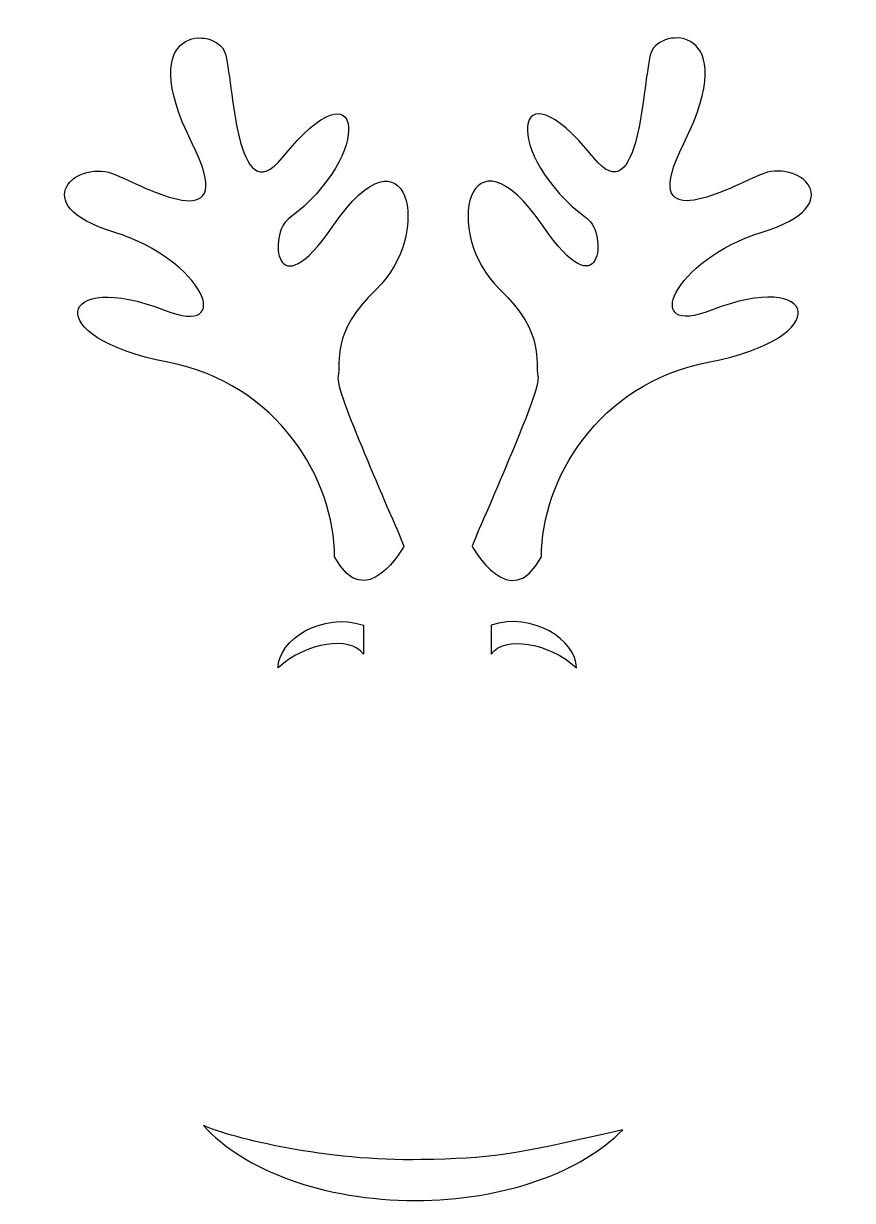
# Model space of a CAD drawing. Header units: centimetres. Extents: x -4.5 to 4.5, y -6.3 to 6.5.
import ezdxf

# ---------------------------------------------------------------- set-up
doc = ezdxf.new("R2010")
doc.units = ezdxf.units.CM
doc.header["$MEASUREMENT"] = 0
doc.layers.add('Camada 1', color=7, linetype='Continuous')

msp = doc.modelspace()

# ---------------------------------------------------------------- linework, layer by layer
at = {"layer": 'Camada 1'}
for points, knots in [([(-0.37145, 0.79564), (-0.52308, 1.17476), (-1.12938, 2.50117), (-1.09146, 2.65251), (-1.09146, 2.65251), (-1.05355, 2.80383), (-1.18012, 3.12077), (-0.67474, 3.59982), (-0.67474, 3.59982), (-0.03326, 4.20736), (-0.33337, 5.47921), (-1.14665, 4.29049), (-1.14665, 4.29049), (-1.7948, 3.34318), (-1.84904, 4.21215), (-1.62854, 4.37362), (-1.62854, 4.37362), (-0.69821, 5.05476), (-0.79767, 6.15181), (-1.6977, 5.03952), (-1.6977, 5.03952), (-2.21549, 4.39961), (-2.23102, 5.89736), (-2.32667, 6.18478), (-2.32667, 6.18478), (-2.42043, 6.46651), (-3.34029, 6.50077), (-2.68295, 5.19116), (-2.68295, 5.19116), (-2.17344, 4.17627), (-3.09967, 4.66072), (-3.51652, 4.85011), (-3.51652, 4.85011), (-3.9334, 5.03953), (-4.5249, 4.52685), (-3.5397, 4.22387), (-3.5397, 4.22387), (-2.5545, 3.92089), (-2.20551, 3.06558), (-2.98611, 3.37236), (-2.98611, 3.37236), (-4.13805, 3.82506), (-4.37075, 3.07732), (-2.9482, 2.80385), (-2.9482, 2.80385), (-1.74297, 2.57226), (-1.1294, 1.51581), (-1.1294, 0.68208), (-1.1294, 0.68208), (-0.78833, 0.03774), (-0.37145, 0.79564), (-0.37145, 0.79564)], [0, 0, 0, 0, 0.07142857, 0.07142857, 0.07142857, 0.07142857, 0.14285714, 0.14285714, 0.14285714, 0.14285714, 0.21428571, 0.21428571, 0.21428571, 0.21428571, 0.28571429, 0.28571429, 0.28571429, 0.28571429, 0.35714286, 0.35714286, 0.35714286, 0.35714286, 0.42857143, 0.42857143, 0.42857143, 0.42857143, 0.5, 0.5, 0.5, 0.5, 0.57142857, 0.57142857, 0.57142857, 0.57142857, 0.64285714, 0.64285714, 0.64285714, 0.64285714, 0.71428571, 0.71428571, 0.71428571, 0.71428571, 0.78571429, 0.78571429, 0.78571429, 0.78571429, 0.85714286, 0.85714286, 0.85714286, 0.85714286, 1, 1, 1, 1]), ([(0.37153, 0.79564), (0.52316, 1.17476), (1.12946, 2.50117), (1.0917, 2.65251), (1.0917, 2.65251), (1.05365, 2.80383), (1.18023, 3.12077), (0.67482, 3.59982), (0.67482, 3.59982), (0.03336, 4.20736), (0.33348, 5.47921), (1.14692, 4.29049), (1.14692, 4.29049), (1.79473, 3.34318), (1.84931, 4.21215), (1.62849, 4.37362), (1.62849, 4.37362), (0.69832, 5.05476), (0.79791, 6.15181), (1.69765, 5.03952), (1.69765, 5.03952), (2.21539, 4.3996), (2.23126, 5.89735), (2.32675, 6.1848), (2.32675, 6.1848), (2.42033, 6.46653), (3.34037, 6.50079), (2.68304, 5.19118), (2.68304, 5.19118), (2.17353, 4.17629), (3.09989, 4.66074), (3.51645, 4.85013), (3.51645, 4.85013), (3.93333, 5.03955), (4.52499, 4.52686), (3.5396, 4.22389), (3.5396, 4.22389), (2.55456, 3.92092), (2.20557, 3.0656), (2.98633, 3.37238), (2.98633, 3.37238), (4.13793, 3.82508), (4.37082, 3.07734), (2.94826, 2.80387), (2.94826, 2.80387), (1.74303, 2.57228), (1.12946, 1.51583), (1.12946, 0.6821), (1.12946, 0.6821), (0.78841, 0.03774), (0.37153, 0.79564), (0.37153, 0.79564)], [0, 0, 0, 0, 0.07142857, 0.07142857, 0.07142857, 0.07142857, 0.14285714, 0.14285714, 0.14285714, 0.14285714, 0.21428571, 0.21428571, 0.21428571, 0.21428571, 0.28571429, 0.28571429, 0.28571429, 0.28571429, 0.35714286, 0.35714286, 0.35714286, 0.35714286, 0.42857143, 0.42857143, 0.42857143, 0.42857143, 0.5, 0.5, 0.5, 0.5, 0.57142857, 0.57142857, 0.57142857, 0.57142857, 0.64285714, 0.64285714, 0.64285714, 0.64285714, 0.71428571, 0.71428571, 0.71428571, 0.71428571, 0.78571429, 0.78571429, 0.78571429, 0.78571429, 0.85714286, 0.85714286, 0.85714286, 0.85714286, 1, 1, 1, 1]), ([(-0.81481, -0.38009), (-0.81481, -0.38009), (-0.81481, -0.06442), (-0.81481, -0.06442), (-0.81481, -0.06442), (-1.26341, 0.08533), (-1.74546, -0.23034), (-1.74546, -0.5295), (-1.74546, -0.5295), (-1.42965, -0.24716), (-0.96441, -0.18086), (-0.81481, -0.38009)], [0, 0, 0, 0, 0.25, 0.25, 0.25, 0.25, 0.5, 0.5, 0.5, 0.5, 1, 1, 1, 1]), ([(0.58092, -0.38009), (0.58092, -0.38009), (0.58092, -0.06442), (0.58092, -0.06442), (0.58092, -0.06442), (1.02952, 0.08533), (1.51175, -0.23034), (1.51175, -0.5295), (1.51175, -0.5295), (1.19576, -0.24716), (0.73065, -0.18086), (0.58092, -0.38009)], [0, 0, 0, 0, 0.25, 0.25, 0.25, 0.25, 0.5, 0.5, 0.5, 0.5, 1, 1, 1, 1]), ([(-0.18301, -5.89771), (0.57838, -5.88183), (0.7643, -5.8644), (2.01806, -5.57158), (2.01806, -5.57158), (1.56882, -6.03254), (0.72179, -6.34345), (-0.24934, -6.34345), (-0.24934, -6.34345), (-1.25121, -6.34345), (-2.12127, -6.01256), (-2.55844, -5.52687), (-2.55844, -5.52687), (-2.23816, -5.66583), (-1.21139, -5.9193), (-0.18301, -5.89771)], [0, 0, 0, 0, 0.2, 0.2, 0.2, 0.2, 0.4, 0.4, 0.4, 0.4, 0.6, 0.6, 0.6, 0.6, 1, 1, 1, 1])]:
    msp.add_open_spline(points, degree=3, knots=knots, dxfattribs=at)

doc.saveas('drawing.dxf')
